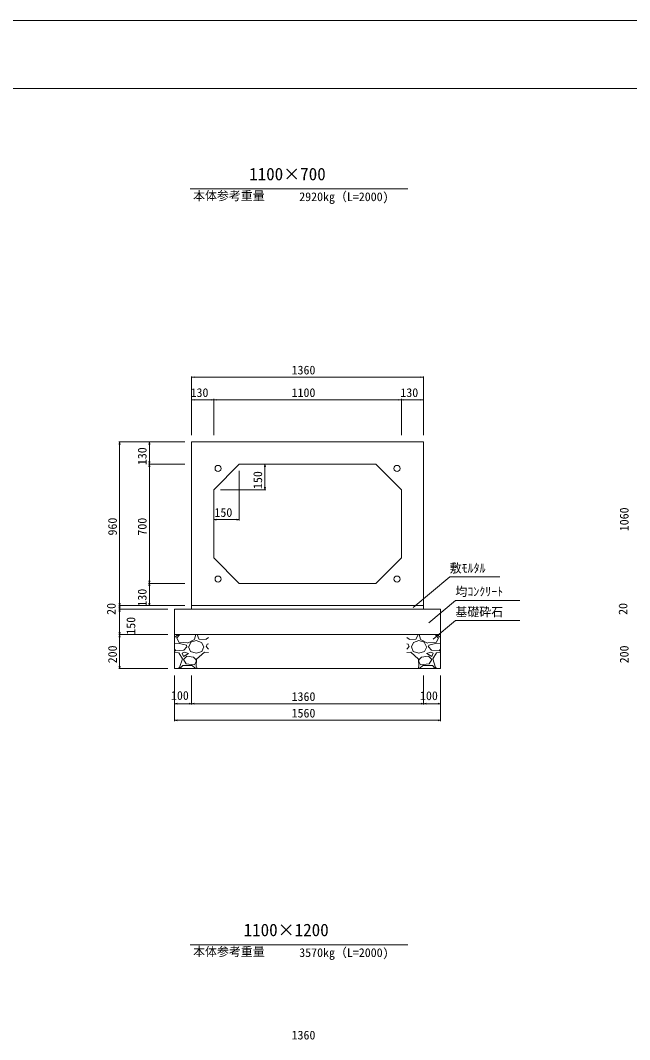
# Model space of a CAD drawing. Units: millimetres on the paper. Extents: x 0 to 841, y 0 to 594.
# Drawn here: x 179 to 357.6, y 295 to 594 of the extents above; entities that cross this region are included whole.
import ezdxf
from ezdxf.enums import TextEntityAlignment as Align

# ---------------------------------------------------------------- set-up
doc = ezdxf.new("R2010")
doc.units = ezdxf.units.MM
for name, color, linetype, lineweight in [('D-STR-DIM（寸法）', 7, 'Continuous', 18), ('D-STR-HTXT（旗揚げ）', 4, 'Continuous', 18), ('D-STR-STRn（構造物）', 5, 'Continuous', 18), ('D-STR（構造物外形線）', 1, 'Continuous', 18), ('D-TTL(外枠）', 2, 'Continuous', 18), ('DEFPOINTS_2', 8, 'Continuous', 18)]:
    doc.layers.add(name, color=color, linetype=linetype, lineweight=lineweight)
doc.layers.add('D-STR-TXT（文字）', color=7, linetype='Continuous')
doc.styles.add('ＭＳ ゴシック', font='')
doc.styles.get('ＭＳ ゴシック').set_extended_font_data('MS Gothic')

msp = doc.modelspace()

# ---------------------------------------------------------------- linework, layer by layer
at = {"layer": 'D-STR-DIM（寸法）'}
for p, q in [((229.173, 472.322), (229.173, 489.57)), ((229.173, 489.32), (229.923, 489.445)), ((229.173, 489.32), (229.273, 489.32)), ((229.923, 489.195), (229.173, 489.32)), ((229.273, 489.32), (297.073, 489.32)), ((296.423, 489.445), (297.173, 489.32)), ((297.173, 489.32), (296.423, 489.195)), ((297.173, 489.32), (297.073, 489.32)), ((297.173, 472.322), (297.173, 489.57)), ((229.173, 472.322), (229.173, 482.947)), ((229.173, 482.697), (229.923, 482.822)), ((229.173, 482.697), (229.273, 482.697)), ((229.923, 482.572), (229.173, 482.697)), ((235.573, 482.697), (229.273, 482.697)), ((234.923, 482.822), (235.673, 482.697)), ((235.673, 482.697), (234.923, 482.572)), ((235.673, 482.697), (235.573, 482.697)), ((235.673, 472.322), (235.673, 482.947)), ((235.673, 472.322), (235.673, 482.947)), ((235.673, 482.697), (236.423, 482.822)), ((235.673, 482.697), (235.773, 482.697)), ((236.423, 482.572), (235.673, 482.697)), ((235.773, 482.697), (290.573, 482.697)), ((289.923, 482.822), (290.673, 482.697)), ((290.673, 482.697), (289.923, 482.572)), ((290.673, 482.697), (290.573, 482.697)), ((290.673, 472.322), (290.673, 482.947)), ((290.673, 472.322), (290.673, 482.947)), ((290.673, 482.697), (291.423, 482.822)), ((290.673, 482.697), (290.773, 482.697)), ((291.423, 482.572), (290.673, 482.697)), ((290.773, 482.697), (297.073, 482.697)), ((296.423, 482.822), (297.173, 482.697)), ((297.173, 482.697), (296.423, 482.572)), ((297.173, 482.697), (297.073, 482.697)), ((297.173, 472.322), (297.173, 482.947)), ((227.173, 470.322), (207.837, 470.322)), ((207.962, 469.572), (208.087, 470.322)), ((208.087, 470.322), (208.087, 470.222)), ((208.087, 470.322), (208.212, 469.572)), ((208.087, 422.422), (208.087, 470.222)), ((227.173, 470.322), (216.548, 470.322)), ((216.673, 469.572), (216.798, 470.322)), ((216.798, 470.322), (216.798, 470.222)), ((216.798, 470.322), (216.923, 469.572)), ((216.798, 463.922), (216.798, 470.222)), ((227.173, 463.822), (216.548, 463.822)), ((227.173, 463.822), (216.548, 463.822)), ((216.798, 463.822), (216.673, 464.572)), ((216.673, 463.072), (216.798, 463.822)), ((216.923, 464.572), (216.798, 463.822)), ((216.798, 463.822), (216.798, 463.922)), ((216.798, 463.822), (216.798, 463.722)), ((216.798, 463.822), (216.923, 463.072)), ((216.798, 428.922), (216.798, 463.722)), ((245.173, 463.822), (250.923, 463.822)), ((250.548, 463.072), (250.673, 463.822)), ((250.673, 463.822), (250.673, 463.722)), ((250.673, 463.822), (250.798, 463.072)), ((250.673, 463.722), (250.673, 456.422)), ((243.173, 461.822), (243.173, 447.291)), ((237.673, 456.322), (250.923, 456.322)), ((250.673, 456.322), (250.548, 457.072)), ((250.798, 457.072), (250.673, 456.322)), ((250.673, 456.322), (250.673, 456.422)), ((235.673, 454.322), (235.673, 447.291)), ((235.673, 447.541), (236.423, 447.666)), ((235.673, 447.541), (235.773, 447.541)), ((236.423, 447.416), (235.673, 447.541)), ((243.073, 447.541), (235.773, 447.541)), ((242.423, 447.666), (243.173, 447.541)), ((243.173, 447.541), (242.423, 447.416)), ((243.173, 447.541), (243.073, 447.541)), ((227.173, 428.822), (216.548, 428.822)), ((227.173, 428.822), (216.548, 428.822)), ((216.798, 428.822), (216.673, 429.572)), ((216.673, 428.072), (216.798, 428.822)), ((216.923, 429.572), (216.798, 428.822)), ((216.798, 428.822), (216.798, 428.922)), ((216.798, 428.822), (216.798, 428.722)), ((216.798, 428.822), (216.923, 428.072)), ((216.798, 428.722), (216.798, 422.422)), ((227.173, 422.322), (207.837, 422.322)), ((227.173, 422.322), (207.837, 422.322)), ((208.087, 422.322), (207.962, 423.072)), ((207.962, 421.572), (208.087, 422.322)), ((208.087, 421.322), (207.962, 422.072)), ((208.212, 423.072), (208.087, 422.322)), ((208.087, 422.322), (208.087, 422.422)), ((208.087, 422.322), (208.087, 422.222)), ((208.087, 422.322), (208.212, 421.572)), ((208.087, 422.222), (208.087, 421.422)), ((208.212, 422.072), (208.087, 421.322)), ((227.173, 422.322), (216.548, 422.322)), ((216.798, 422.322), (216.673, 423.072)), ((216.923, 423.072), (216.798, 422.322)), ((216.798, 422.322), (216.798, 422.422)), ((222.173, 421.322), (207.837, 421.322)), ((222.173, 421.322), (207.837, 421.322)), ((207.962, 420.572), (208.087, 421.322)), ((208.087, 421.322), (208.087, 421.422)), ((208.087, 421.322), (208.087, 421.222)), ((208.087, 421.322), (208.212, 420.572)), ((208.087, 421.222), (208.087, 413.922)), ((222.173, 413.822), (207.837, 413.822)), ((222.173, 413.822), (207.837, 413.822)), ((208.087, 413.822), (207.962, 414.572)), ((207.962, 413.072), (208.087, 413.822)), ((208.212, 414.572), (208.087, 413.822)), ((208.087, 413.822), (208.087, 413.922)), ((208.087, 413.822), (208.087, 413.722)), ((208.087, 413.822), (208.212, 413.072)), ((208.087, 413.722), (208.087, 403.922)), ((222.173, 403.822), (207.837, 403.822)), ((208.087, 403.822), (207.962, 404.572)), ((208.212, 404.572), (208.087, 403.822)), ((208.087, 403.822), (208.087, 403.922)), ((224.173, 401.822), (224.173, 388.432)), ((224.173, 401.822), (224.173, 393.285)), ((229.173, 401.822), (229.173, 393.285)), ((229.173, 400.822), (229.173, 393.285)), ((297.177, 401.822), (297.177, 393.285)), ((297.177, 401.822), (297.177, 393.285)), ((302.173, 401.822), (302.173, 393.285)), ((302.173, 401.822), (302.173, 388.432)), ((224.173, 393.535), (224.923, 393.66)), ((224.173, 393.535), (224.273, 393.535)), ((224.923, 393.41), (224.173, 393.535)), ((224.273, 393.535), (229.073, 393.535)), ((228.423, 393.66), (229.173, 393.535)), ((229.173, 393.535), (228.423, 393.41)), ((229.173, 393.535), (229.073, 393.535)), ((229.173, 393.535), (229.923, 393.66)), ((229.173, 393.535), (229.273, 393.535)), ((229.923, 393.41), (229.173, 393.535)), ((229.273, 393.535), (297.077, 393.535)), ((296.427, 393.66), (297.177, 393.535)), ((297.177, 393.535), (296.427, 393.41)), ((297.177, 393.535), (297.077, 393.535)), ((297.177, 393.535), (297.927, 393.66)), ((297.177, 393.535), (297.277, 393.535)), ((297.927, 393.41), (297.177, 393.535)), ((297.277, 393.535), (302.073, 393.535)), ((301.423, 393.66), (302.173, 393.535)), ((302.173, 393.535), (301.423, 393.41)), ((302.173, 393.535), (302.073, 393.535)), ((224.173, 388.682), (224.923, 388.807)), ((301.423, 388.807), (302.173, 388.682)), ((224.173, 388.682), (224.273, 388.682)), ((224.923, 388.557), (224.173, 388.682)), ((224.273, 388.682), (302.073, 388.682)), ((302.173, 388.682), (301.423, 388.557)), ((302.173, 388.682), (302.073, 388.682))]:
    msp.add_line(p, q, dxfattribs=at)
at = {"layer": 'D-STR-HTXT（旗揚げ）'}
for p, q in [((228.781, 544.544), (292.565, 544.544)), ((294.106, 421.724), (304.839, 430.742)), ((319.501, 430.742), (304.839, 430.742)), ((298.699, 417.309), (306.498, 423.862)), ((325.423, 423.862), (306.498, 423.862)), ((300.024, 412.47), (306.498, 417.909)), ((325.361, 417.909), (306.498, 417.909)), ((228.781, 322.794), (292.565, 322.794))]:
    msp.add_line(p, q, dxfattribs=at)
at = {"layer": 'D-STR-STRn（構造物）'}
for p, q in [((229.173, 422.322), (229.173, 421.322)), ((297.173, 422.322), (297.173, 421.322)), ((224.173, 421.322), (302.173, 421.322)), ((224.173, 421.322), (224.173, 403.822)), ((302.173, 421.322), (302.173, 403.822)), ((224.173, 413.822), (302.173, 413.822)), ((224.173, 412.959), (225.29, 413.822)), ((224.786, 412.727), (225.772, 413.822)), ((225.5, 411.53), (224.805, 412.721)), ((230.446, 413.817), (230.049, 412.428)), ((230.784, 413.822), (231.319, 412.551)), ((233.42, 412.436), (234.097, 412.959)), ((292.927, 412.436), (292.25, 412.959)), ((295.563, 413.822), (295.027, 412.551)), ((295.901, 413.817), (296.298, 412.428)), ((301.561, 412.727), (300.574, 413.822)), ((300.846, 411.53), (301.541, 412.721)), ((302.173, 412.959), (301.056, 413.822)), ((225.688, 411.226), (224.173, 411.067)), ((227.955, 411.358), (225.474, 411.556)), ((227.66, 410.747), (225.675, 411.243)), ((227.763, 410.246), (226.87, 409.253)), ((227.764, 410.239), (227.665, 410.735)), ((230.05, 412.421), (227.966, 411.33)), ((228.25, 410.248), (228.846, 408.859)), ((228.356, 410.245), (228.951, 411.634)), ((228.955, 411.634), (230.542, 412.131)), ((230.538, 412.13), (232.126, 411.535)), ((231.329, 412.523), (233.413, 412.424)), ((232.131, 411.533), (232.726, 410.242)), ((232.225, 408.861), (232.722, 410.25)), ((234.097, 409.535), (233.416, 410.278)), ((233.417, 410.248), (233.715, 411.042)), ((234.097, 411.067), (233.726, 411.028)), ((292.25, 411.067), (292.621, 411.028)), ((292.25, 409.535), (292.93, 410.278)), ((292.929, 410.248), (292.631, 411.042)), ((295.017, 412.523), (292.933, 412.424)), ((294.216, 411.533), (293.62, 410.242)), ((294.121, 408.861), (293.625, 410.25)), ((295.808, 412.13), (294.221, 411.535)), ((297.392, 411.634), (295.804, 412.131)), ((296.296, 412.421), (298.38, 411.33)), ((297.99, 410.245), (297.395, 411.634)), ((298.096, 410.248), (297.501, 408.859)), ((298.391, 411.358), (300.872, 411.556)), ((298.582, 410.239), (298.682, 410.735)), ((298.583, 410.246), (299.477, 409.253)), ((298.686, 410.747), (300.671, 411.243)), ((300.659, 411.226), (302.173, 411.067)), ((224.584, 409.087), (224.173, 409.535)), ((225.384, 408.449), (224.173, 408.55)), ((226.863, 409.259), (224.58, 409.061)), ((226.495, 406.679), (225.403, 408.465)), ((225.68, 404.189), (226.474, 406.67)), ((226.37, 408.36), (226.767, 407.368)), ((227.067, 408.654), (226.372, 408.356)), ((226.767, 407.37), (228.256, 408.263)), ((227.762, 407.467), (226.77, 406.474)), ((228.262, 408.263), (227.071, 408.66)), ((229.759, 407.175), (227.774, 407.472)), ((228.847, 408.849), (230.534, 408.353)), ((230.562, 406.454), (229.768, 407.148)), ((230.547, 408.354), (232.234, 408.85)), ((232.925, 408.657), (230.643, 406.573)), ((234.097, 408.55), (232.926, 408.648)), ((292.25, 408.55), (293.42, 408.648)), ((293.421, 408.657), (295.703, 406.573)), ((295.799, 408.354), (294.112, 408.85)), ((295.784, 406.454), (296.578, 407.148)), ((297.5, 408.849), (295.813, 408.353)), ((296.587, 407.175), (298.572, 407.472)), ((298.084, 408.263), (299.275, 408.66)), ((299.579, 407.37), (298.091, 408.263)), ((298.584, 407.467), (299.576, 406.474)), ((299.279, 408.654), (299.974, 408.356)), ((299.484, 409.259), (301.766, 409.061)), ((299.976, 408.36), (299.58, 407.368)), ((299.852, 406.679), (300.943, 408.465)), ((300.666, 404.189), (299.872, 406.67)), ((300.962, 408.449), (302.173, 408.55)), ((301.762, 409.087), (302.173, 409.535)), ((224.173, 403.822), (302.173, 403.822)), ((225.291, 403.899), (225.679, 404.199)), ((225.772, 403.899), (226.572, 404.788)), ((226.572, 404.788), (229.152, 404.788)), ((226.767, 406.478), (227.561, 405.287)), ((227.567, 405.279), (230.048, 404.982)), ((229.149, 404.81), (230.439, 403.917)), ((230.048, 404.987), (230.544, 405.88)), ((230.525, 404.513), (230.784, 403.899)), ((230.636, 406.579), (230.537, 404.495)), ((230.542, 405.879), (230.542, 406.475)), ((295.821, 404.513), (295.563, 403.899)), ((295.71, 406.579), (295.809, 404.495)), ((296.298, 404.987), (295.802, 405.88)), ((295.805, 405.879), (295.805, 406.475)), ((297.197, 404.81), (295.907, 403.917)), ((298.779, 405.279), (296.298, 404.982)), ((299.774, 404.788), (297.194, 404.788)), ((299.579, 406.478), (298.785, 405.287)), ((300.574, 403.899), (299.774, 404.788)), ((301.056, 403.899), (300.667, 404.199))]:
    msp.add_line(p, q, dxfattribs=at)
at = {"layer": 'D-STR（構造物外形線）'}
for p, q in [((229.173, 470.322), (297.173, 470.322)), ((229.173, 422.322), (229.173, 470.322)), ((297.173, 470.322), (297.173, 422.322)), ((235.673, 456.322), (243.173, 463.822)), ((243.173, 463.822), (283.173, 463.822)), ((283.173, 463.822), (290.673, 456.322)), ((235.673, 436.322), (235.673, 456.322)), ((290.673, 456.322), (290.673, 436.322)), ((243.173, 428.822), (235.673, 436.322)), ((290.673, 436.322), (283.173, 428.822)), ((283.173, 428.822), (243.173, 428.822)), ((297.173, 422.322), (229.173, 422.322))]:
    msp.add_line(p, q, dxfattribs=at)
for centre in [(236.948, 462.547), (289.398, 462.547), (236.948, 430.097), (289.398, 430.097)]:
    msp.add_circle(centre, 0.9, dxfattribs=at)
at = {"layer": 'D-TTL(外枠）'}
msp.add_line((25, 574), (820, 574), dxfattribs=at)
at = {"layer": 'DEFPOINTS_2'}
msp.add_line((0, 594), (841, 594), dxfattribs=at)

# ---------------------------------------------------------------- texts
at = {"layer": 'D-STR-DIM（寸法）', "style": 'ＭＳ ゴシック'}
for s, p in [('1360', (258.492, 489.37)), ('130', (228.879, 482.747)), ('1100', (258.492, 482.747)), ('130', (290.379, 482.747)), ('150', (235.879, 447.591)), ('100', (223.129, 393.913)), ('1360', (258.494, 393.585)), ('100', (296.131, 393.83)), ('1560', (258.492, 388.732)), ('1360', (258.492, 294.271))]:
    msp.add_text(s, height=2.566, dxfattribs=at).set_placement(p, align=Align.BOTTOM_LEFT)
for s, p in [('130', (216.748, 463.528)), ('150', (250.623, 456.528)), ('1060', (358.037, 444.141)), ('960', (208.037, 442.885)), ('700', (216.748, 442.858)), ('130', (216.748, 422.028)), ('20', (207.692, 419.595)), ('20', (357.692, 419.595)), ('150', (213.446, 413.783)), ('200', (208.037, 405.393)), ('200', (358.037, 405.393))]:
    msp.add_text(s, height=2.566, rotation=90, dxfattribs=at).set_placement(p, align=Align.BOTTOM_LEFT)
at = {"layer": 'D-STR-TXT（文字）', "style": 'ＭＳ ゴシック'}
for s, height, p in [('1100×700', 3.666, (246.054, 545.992)), ('本体参考重量', 2.566, (229.612, 540.477)), ('2920kg（L=2000)', 2.566, (260.732, 540.213)), ('敷ﾓﾙﾀﾙ', 2.566, (304.839, 431.242)), ('均ｺﾝｸﾘｰﾄ', 2.566, (306.498, 424.362)), ('基礎砕石', 2.566, (306.498, 418.409)), ('1100×1200', 3.666, (244.43, 324.243)), ('本体参考重量', 2.566, (229.612, 318.727)), ('3570kg（L=2000)', 2.566, (260.732, 318.463))]:
    msp.add_text(s, height=height, dxfattribs=at).set_placement(p, align=Align.BOTTOM_LEFT)

doc.saveas('drawing.dxf')
